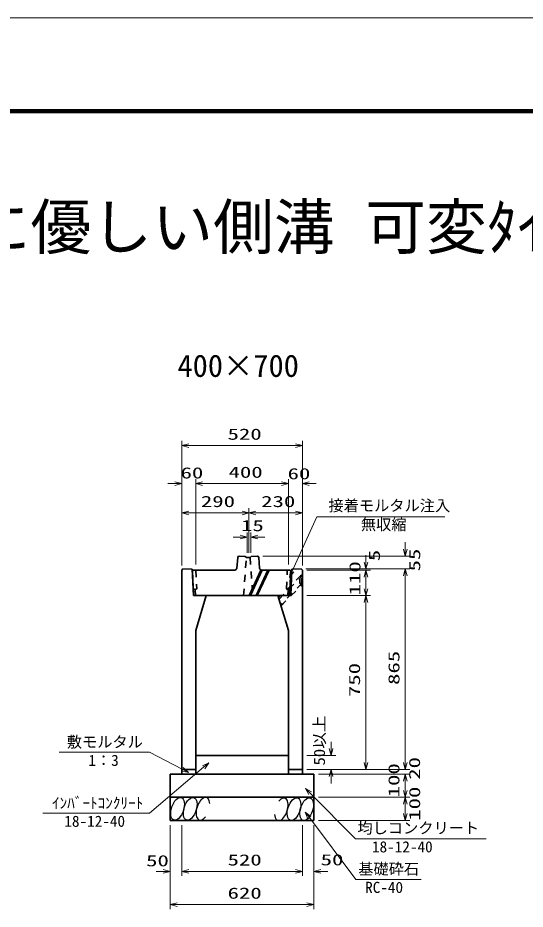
# Model space of a CAD drawing. Units: millimetres on the paper. Extents: x 0 to 841, y 0 to 594.
# Drawn here: x 351.7 to 461.2, y 401.8 to 594 of the extents above; entities that cross this region are included whole.
import ezdxf
from ezdxf.enums import TextEntityAlignment as Align

# ---------------------------------------------------------------- set-up
doc = ezdxf.new("R2010")
doc.units = ezdxf.units.MM
doc.linetypes.add('USER1', pattern=[3, 1.5, -1.5])
for name, color, linetype, lineweight in [('D-STR-DIM（寸法）', 7, 'Continuous', 13), ('D-STR-HTXT(均しCON-旗)', 7, 'Continuous', 13), ('D-STR-HTXT(基礎砕石-旗)', 7, 'Continuous', 13), ('D-STR-HTXT（旗上げ）', 7, 'Continuous', 13), ('D-STR-STRF(グリ)', 7, 'Continuous', 25), ('D-STR（構造物）', 1, 'Continuous', 35), ('D-TTL-LINE（区切線）', 7, 'Continuous', 18), ('D-TTL（外枠）', 2, 'Continuous', 140)]:
    doc.layers.add(name, color=color, linetype=linetype, lineweight=lineweight)
doc.layers.add('D-STR-TXT(文字)', color=7, linetype='Continuous')
doc.styles.add('ＭＳ ゴシック', font='')
doc.styles.get('ＭＳ ゴシック').set_extended_font_data('MS Gothic')

# ---------------------------------------------------------------- blocks, each defined once
blk = doc.blocks.new('_Open30')
at = {"color": 7, "linetype": 'Continuous', "lineweight": 13}
for p, q in [((-1, 0.2679), (0, 0)), ((0, 0), (-1, -0.2679)), ((0, 0), (-1, 0))]:
    blk.add_line(p, q, dxfattribs=at)

msp = doc.modelspace()

# ---------------------------------------------------------------- linework, layer by layer
at = {"layer": 'D-STR-DIM（寸法）'}
for p, q in [((387.101, 494.53), (387.101, 502.739)), ((413.101, 494.53), (413.101, 502.739)), ((388.601, 501.739), (411.601, 501.739)), ((387.101, 475.877), (387.101, 494.53)), ((390.101, 476.067), (390.101, 494.53)), ((390.101, 476.067), (390.101, 494.53)), ((410.101, 476.067), (410.101, 494.53)), ((410.101, 476.067), (410.101, 494.53)), ((413.101, 475.874), (413.101, 494.53)), ((385.601, 493.53), (384.101, 493.53)), ((391.601, 493.53), (393.101, 493.53)), ((391.601, 493.53), (408.601, 493.53)), ((408.601, 493.53), (407.101, 493.53)), ((414.601, 493.53), (416.101, 493.53)), ((387.101, 475.877), (387.101, 488.223)), ((388.601, 487.223), (400.096, 487.223)), ((401.596, 478.608), (401.596, 488.223)), ((401.596, 478.608), (401.596, 488.223)), ((403.096, 487.223), (411.601, 487.223)), ((413.101, 475.877), (413.101, 488.223)), ((401.202, 478.608), (401.202, 483.022)), ((401.989, 478.608), (401.989, 483.022)), ((399.702, 482.022), (398.202, 482.022)), ((403.489, 482.022), (404.989, 482.022)), ((435.304, 479.39), (435.304, 480.89)), ((404.601, 477.89), (436.304, 477.89)), ((426.806, 476.622), (426.806, 478.122)), ((413.851, 475.122), (436.304, 475.122)), ((413.851, 475.122), (427.806, 475.122)), ((414.047, 474.879), (427.806, 474.879)), ((414.099, 474.879), (427.806, 474.879)), ((414.851, 475.122), (436.304, 475.122)), ((426.806, 470.874), (426.806, 473.379)), ((426.806, 473.379), (426.806, 471.879)), ((435.304, 433.374), (435.304, 473.622)), ((435.304, 473.622), (435.304, 472.122)), ((414.101, 469.374), (427.806, 469.374)), ((414.101, 469.374), (427.806, 469.374)), ((426.806, 433.374), (426.806, 467.874)), ((419.29, 436.374), (419.29, 437.874)), ((419.29, 436.374), (419.29, 437.874)), ((414.101, 434.874), (420.29, 434.874)), ((414.101, 434.874), (420.29, 434.874)), ((435.304, 433.374), (435.304, 434.874)), ((435.304, 433.374), (435.304, 434.874)), ((414.101, 431.874), (436.304, 431.874)), ((414.101, 431.874), (420.29, 431.874)), ((414.101, 431.874), (436.304, 431.874)), ((414.101, 431.874), (427.806, 431.874)), ((414.101, 431.874), (436.304, 431.874)), ((414.101, 431.874), (420.29, 431.874)), ((416.601, 430.874), (436.304, 430.874)), ((416.601, 430.874), (436.304, 430.874)), ((416.601, 430.874), (436.304, 430.874)), ((416.601, 430.874), (436.304, 430.874)), ((419.29, 430.374), (419.29, 428.874)), ((419.29, 430.374), (419.29, 428.874)), ((435.304, 427.374), (435.304, 429.374)), ((435.304, 429.374), (435.304, 427.874)), ((435.304, 427.374), (435.304, 429.374)), ((435.304, 429.374), (435.304, 427.874)), ((416.601, 425.874), (436.304, 425.874)), ((416.601, 425.874), (436.304, 425.874)), ((416.601, 425.874), (436.304, 425.874)), ((416.601, 425.874), (436.304, 425.874)), ((435.304, 422.374), (435.304, 424.374)), ((435.304, 422.374), (435.304, 424.374)), ((384.601, 419.874), (384.601, 408.907)), ((384.601, 419.874), (384.601, 408.907)), ((387.101, 419.874), (387.101, 408.907)), ((387.101, 419.874), (387.101, 408.907)), ((387.101, 419.874), (387.101, 408.907)), ((387.101, 419.874), (387.101, 408.907)), ((413.101, 419.874), (413.101, 408.907)), ((413.101, 419.874), (413.101, 408.907)), ((415.601, 419.874), (415.601, 408.907)), ((415.601, 419.874), (415.601, 408.907)), ((416.601, 420.874), (436.304, 420.874)), ((416.601, 420.874), (436.304, 420.874)), ((384.601, 418.874), (384.601, 401.75)), ((384.601, 418.874), (384.601, 401.75)), ((413.101, 418.874), (413.101, 408.907)), ((413.101, 418.874), (413.101, 408.907)), ((415.601, 418.874), (415.601, 401.75)), ((415.601, 418.874), (415.601, 401.75)), ((383.101, 409.907), (381.601, 409.907)), ((383.101, 409.907), (381.601, 409.907)), ((388.601, 409.907), (411.601, 409.907)), ((388.601, 409.907), (390.101, 409.907)), ((388.601, 409.907), (411.601, 409.907)), ((388.601, 409.907), (390.101, 409.907)), ((411.601, 409.907), (410.101, 409.907)), ((411.601, 409.907), (410.101, 409.907)), ((417.101, 409.907), (418.601, 409.907)), ((417.101, 409.907), (418.601, 409.907)), ((386.101, 402.75), (414.101, 402.75)), ((386.101, 402.75), (414.101, 402.75))]:
    msp.add_line(p, q, dxfattribs=at)
at = {"layer": 'D-STR-HTXT(均しCON-旗)'}
for points in [[(360.663, 435.578), (380.143, 435.578), (387.186, 431.923)], [(357.109, 422.444), (380.143, 422.444), (391.8, 432.354)], [(357.109, 422.444), (380.143, 422.444), (391.8, 432.354)], [(452.749, 416.927), (424.542, 416.927), (414.819, 426.744)], [(452.749, 416.927), (424.542, 416.927), (414.819, 426.744)]]:
    msp.add_lwpolyline(points, dxfattribs=at)
at = {"layer": 'D-STR-HTXT(基礎砕石-旗)'}
msp.add_lwpolyline([(438.723, 408.177), (424.619, 408.177), (414.616, 421.503)], dxfattribs=at)
msp.add_lwpolyline([(438.723, 408.177), (424.619, 408.177), (414.616, 421.503)], dxfattribs=at)
at = {"layer": 'D-STR-HTXT（旗上げ）'}
msp.add_lwpolyline([(443.823, 486.366), (416.201, 486.366), (410.935, 474.649)], dxfattribs=at)
at = {"layer": 'D-STR-STRF(グリ)'}
for centre, major_axis in [((386.196, 423.398), (0.79, 2.421)), ((386.196, 423.398), (0.79, 2.421)), ((388.917, 423.398), (0.79, 2.421)), ((388.917, 423.398), (0.79, 2.421)), ((411.306, 423.317), (-0.771, -2.427)), ((411.306, 423.317), (-0.771, -2.427)), ((414.027, 423.338), (-0.771, -2.427)), ((414.027, 423.338), (-0.771, -2.427))]:
    msp.add_ellipse(centre, major_axis=major_axis, ratio=0.5139, dxfattribs=at)
for centre, major_axis in [((391.658, 423.398), (0.79, 2.421)), ((391.658, 423.398), (0.79, 2.421)), ((408.565, 423.295), (-0.771, -2.427)), ((408.565, 423.295), (-0.771, -2.427))]:
    msp.add_ellipse(centre, major_axis=major_axis, ratio=0.5139, start_param=5.3575563, end_param=10.3750652, dxfattribs=at)
at = {"layer": 'D-STR（構造物）'}
for p, q in [((398.966, 475.287), (399.158, 477.593)), ((399.463, 477.868), (400.801, 477.842)), ((400.801, 477.842), (401.032, 477.587)), ((401.032, 477.587), (401.819, 477.587)), ((401.032, 477.587), (401.819, 477.587)), ((401.819, 477.587), (402.05, 477.842)), ((403.4, 477.869), (402.05, 477.842)), ((403.897, 475.287), (403.704, 477.594)), ((387.351, 475.122), (387.101, 474.877)), ((387.101, 474.877), (387.101, 446.874)), ((387.101, 474.877), (387.101, 431.874)), ((389.351, 475.082), (387.351, 475.122)), ((389.601, 469.374), (389.351, 475.082)), ((389.41, 474.724), (389.553, 474.874)), ((398.517, 474.874), (389.553, 474.874)), ((404.181, 474.874), (401.616, 469.374)), ((401.889, 469.374), (404.454, 474.874)), ((403.126, 469.374), (405.691, 474.874)), ((405.94, 474.874), (403.375, 469.374)), ((404.345, 474.874), (410.453, 474.874)), ((410.453, 474.874), (410.596, 474.724)), ((410.601, 469.374), (410.851, 475.082)), ((410.851, 475.082), (412.851, 475.122)), ((412.851, 475.122), (413.101, 474.877)), ((413.101, 474.874), (413.101, 446.874)), ((413.101, 474.874), (413.101, 431.874)), ((389.653, 469.374), (389.41, 474.724)), ((410.596, 474.724), (410.351, 469.374)), ((410.601, 469.374), (389.601, 469.374)), ((389.651, 469.374), (410.551, 469.374)), ((410.351, 469.374), (389.653, 469.374)), ((390.101, 461.874), (392.351, 469.374)), ((410.101, 461.874), (407.851, 469.374)), ((390.101, 461.874), (390.101, 446.874)), ((390.101, 461.874), (390.101, 431.874)), ((410.101, 461.874), (410.101, 446.874)), ((410.101, 461.874), (410.101, 431.874)), ((390.101, 434.874), (410.101, 434.874)), ((390.101, 434.874), (410.101, 434.874)), ((384.601, 430.874), (415.601, 430.874)), ((384.601, 430.874), (384.601, 420.874)), ((384.601, 430.874), (415.601, 430.874)), ((384.601, 430.874), (384.601, 420.874)), ((387.101, 431.874), (390.101, 431.874)), ((387.101, 431.874), (387.101, 430.874)), ((387.101, 431.874), (390.101, 431.874)), ((387.101, 431.874), (387.101, 430.874)), ((390.101, 431.874), (390.101, 430.874)), ((390.101, 431.874), (390.101, 430.874)), ((413.101, 431.874), (410.101, 431.874)), ((410.101, 431.874), (410.101, 430.874)), ((413.101, 431.874), (410.101, 431.874)), ((410.101, 431.874), (410.101, 430.874)), ((413.101, 431.874), (413.101, 430.874)), ((413.101, 431.874), (413.101, 430.874)), ((415.601, 430.874), (415.601, 420.874)), ((415.601, 430.874), (415.601, 420.874)), ((384.601, 425.874), (415.601, 425.874)), ((384.601, 425.874), (415.601, 425.874)), ((384.601, 420.874), (415.601, 420.874)), ((384.601, 420.874), (415.601, 420.874))]:
    msp.add_line(p, q, dxfattribs=at)
at = {"layer": 'D-STR（構造物）', "linetype": 'USER1'}
for p, q in [((400.41, 469.374), (401.032, 477.587)), ((401.819, 477.587), (402.441, 469.374)), ((390.161, 474.874), (390.329, 470.864)), ((409.676, 470.864), (409.845, 474.876)), ((412.851, 473.78), (407.988, 468.917)), ((408.069, 468.648), (413.026, 473.605)), ((412.526, 472.019), (412.526, 473.105)), ((413.026, 473.605), (412.779, 473.852)), ((413.026, 471.675), (413.026, 473.605)), ((413.026, 472.019), (408.435, 467.428)), ((408.509, 467.183), (413.026, 471.7)), ((413.026, 472.019), (412.526, 472.019)), ((412.779, 471.427), (413.026, 471.675)), ((389.987, 470.725), (389.587, 470.836)), ((390.329, 470.864), (389.987, 470.725)), ((390.048, 469.374), (389.987, 470.725)), ((410.018, 470.725), (409.676, 470.864)), ((409.957, 469.376), (410.018, 470.725)), ((410.418, 470.836), (410.018, 470.725))]:
    msp.add_line(p, q, dxfattribs=at)
at = {"layer": 'D-STR（構造物）'}
for centre, radius, start, end in [((399.457, 477.568), 0.3, 88.85387, 175.23651), ((403.406, 477.569), 0.3, 4.76373, 91.1481), ((398.517, 475.324), 0.45, 270, 355.23651), ((404.345, 475.324), 0.45, 184.76373, 269.99995)]:
    msp.add_arc(centre, radius, start, end, dxfattribs=at)
at = {"layer": 'D-TTL-LINE（区切線）'}
msp.add_line((841, 594), (0, 594), dxfattribs=at)
at = {"layer": 'D-TTL（外枠）'}
msp.add_line((820.9, 573.9), (20.1, 573.9), dxfattribs=at)

# ---------------------------------------------------------------- block references
at = {"layer": 'D-STR-DIM（寸法）', "xscale": 1.5, "yscale": 1.5}
for p, rotation in [((387.101, 501.739), 180), ((390.101, 493.53), 180), ((390.101, 493.53), 180), ((413.101, 493.53), 180), ((387.101, 487.223), 180), ((401.596, 487.223), 180), ((401.989, 482.022), 180), ((435.304, 477.89), 270), ((426.806, 475.122), 270), ((426.806, 474.879), 90), ((426.806, 474.879), 90), ((435.304, 475.122), 90), ((435.304, 475.122), 90), ((426.806, 469.374), 270), ((426.806, 469.374), 90), ((419.29, 434.874), 270), ((419.29, 434.874), 270), ((426.806, 431.874), 270), ((435.304, 431.874), 270), ((435.304, 431.874), 270), ((435.304, 431.874), 270), ((419.29, 431.874), 90), ((419.29, 431.874), 90), ((435.304, 430.874), 90), ((435.304, 430.874), 90), ((435.304, 430.874), 90), ((435.304, 430.874), 90), ((435.304, 425.874), 270), ((435.304, 425.874), 270), ((435.304, 425.874), 90), ((435.304, 425.874), 90), ((435.304, 420.874), 270), ((435.304, 420.874), 270), ((387.101, 409.907), 180), ((387.101, 409.907), 180), ((387.101, 409.907), 180), ((387.101, 409.907), 180), ((415.601, 409.907), 180), ((415.601, 409.907), 180), ((384.601, 402.75), 180), ((384.601, 402.75), 180)]:
    msp.add_blockref('_Open30', p, dxfattribs=dict(at, rotation=rotation))
for p in [(413.101, 501.739), (387.101, 493.53), (410.101, 493.53), (410.101, 493.53), (401.596, 487.223), (413.101, 487.223), (401.202, 482.022), (384.601, 409.907), (384.601, 409.907), (413.101, 409.907), (413.101, 409.907), (413.101, 409.907), (413.101, 409.907), (415.601, 402.75), (415.601, 402.75)]:
    msp.add_blockref('_Open30', p, dxfattribs=at)
at = {"layer": 'D-STR-HTXT(均しCON-旗)', "xscale": 1.5, "yscale": 1.5}
for p, rotation in [((392.943, 433.326), 40.37163), ((392.943, 433.326), 40.37163), ((388.517, 431.232), 332.57325), ((413.763, 427.809), 134.72505), ((413.763, 427.809), 134.72505)]:
    msp.add_blockref('_Open30', p, dxfattribs=dict(at, rotation=rotation))
at = {"layer": 'D-STR-HTXT(基礎砕石-旗)', "xscale": 1.5, "yscale": 1.5, "rotation": 126.89552}
msp.add_blockref('_Open30', (413.715, 422.703), dxfattribs=at)
msp.add_blockref('_Open30', (413.715, 422.703), dxfattribs=at)
at = {"layer": 'D-STR-HTXT（旗上げ）', "xscale": 1.5, "yscale": 1.5, "rotation": 245.79582}
msp.add_blockref('_Open30', (410.32, 473.281), dxfattribs=at)

# ---------------------------------------------------------------- texts
at = {"layer": 'D-STR-DIM（寸法）', "style": 'ＭＳ ゴシック', "width": 1.5}
for s, p in [('520', (396.976, 502.276)), ('60', (386.837, 493.924)), ('400', (397.185, 494.068)), ('60', (409.921, 493.753)), ('290', (391.224, 487.76)), ('230', (404.224, 487.76)), ('15', (399.883, 482.56)), ('50', (379.404, 410.274)), ('50', (379.404, 410.274)), ('520', (396.976, 410.445)), ('520', (396.976, 410.445)), ('50', (417.053, 410.482)), ('50', (417.053, 410.482)), ('620', (396.976, 403.287)), ('620', (396.976, 403.287))]:
    msp.add_text(s, height=2.405, dxfattribs=at).set_placement(p, align=Align.BOTTOM_LEFT)
at = {"layer": 'D-STR-DIM（寸法）', "style": 'ＭＳ ゴシック'}
for s, width, p in [('5', 1.5, (430.57, 476.809)), ('55', 1.5, (439.244, 474.6)), ('110', 1.5, (426.362, 469.432)), ('865', 1.5, (434.767, 450.119)), ('750', 1.5, (426.269, 447.499)), ('50以上', 1.1, (418.709, 432.738)), ('50以上', 1.1, (418.709, 432.738)), ('100', 1.5, (434.767, 425.874)), ('100', 1.5, (434.767, 425.874)), ('20', 1.5, (439.218, 429.656)), ('20', 1.5, (439.218, 429.656)), ('100', 1.5, (439.239, 420.819)), ('100', 1.5, (439.239, 420.819))]:
    msp.add_text(s, height=2.405, rotation=90, dxfattribs=dict(at, width=width)).set_placement(p, align=Align.BOTTOM_LEFT)
at = {"layer": 'D-STR-HTXT(均しCON-旗)', "style": 'ＭＳ ゴシック'}
for s, p in [('敷モルタル', (362.312, 435.9)), ('1：3', (366.958, 431.927)), ('ｲﾝﾊﾞｰﾄｺﾝｸﾘｰﾄ', (359.111, 422.727)), ('ｲﾝﾊﾞｰﾄｺﾝｸﾘｰﾄ', (359.111, 422.727)), ('18-12-40', (361.779, 418.793)), ('均しコンクリート', (424.988, 417.337)), ('均しコンクリート', (424.988, 417.337)), ('18-12-40', (428.123, 413.276))]:
    msp.add_text(s, height=2.405, dxfattribs=at).set_placement(p, align=Align.BOTTOM_LEFT)
at = {"layer": 'D-STR-HTXT(基礎砕石-旗)', "style": 'ＭＳ ゴシック'}
for s, p in [('基礎砕石', (425.155, 408.512)), ('基礎砕石', (425.155, 408.512)), ('RC-40', (426.643, 404.526)), ('RC-40', (426.643, 404.526))]:
    msp.add_text(s, height=2.405, dxfattribs=at).set_placement(p, align=Align.BOTTOM_LEFT)
at = {"layer": 'D-STR-HTXT（旗上げ）', "style": 'ＭＳ ゴシック'}
for s, p in [('接着モルタル注入', (418.74, 486.869)), ('無収縮', (425.743, 482.792))]:
    msp.add_text(s, height=2.405, dxfattribs=at).set_placement(p, align=Align.BOTTOM_LEFT)
at = {"layer": 'D-STR-TXT(文字)', "style": 'ＭＳ ゴシック'}
for s, height, p in [('自転車に優しい側溝 可変ﾀｲﾌﾟ 標準図', 9.621, (301.983, 541.218)), ('400×700', 4.811, (386.174, 515.111))]:
    msp.add_text(s, height=height, dxfattribs=at).set_placement(p, align=Align.BOTTOM_LEFT)

doc.saveas('drawing.dxf')
